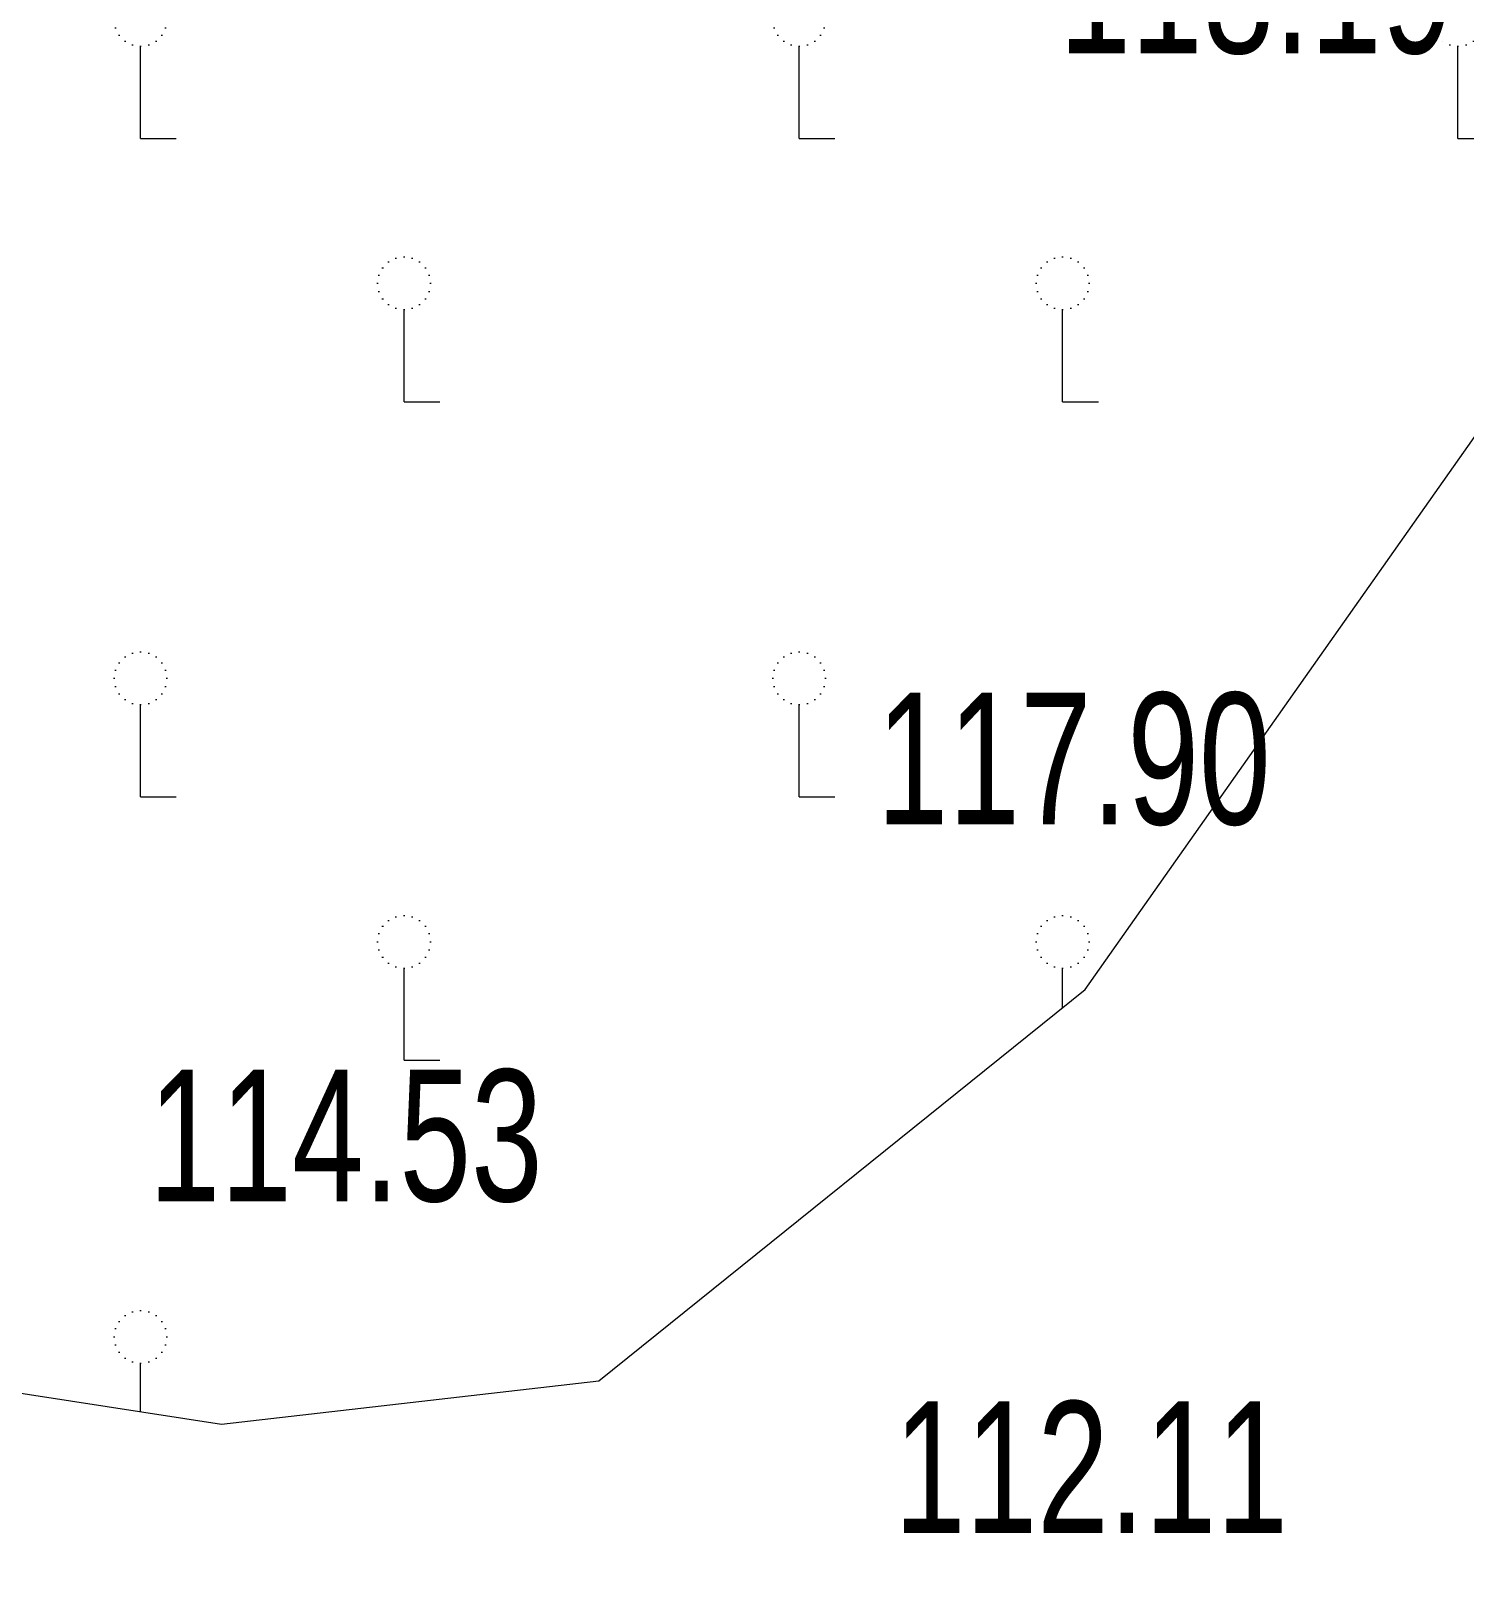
# Model space of a CAD drawing. Header units: metres. Extents: x 431006 to 434411, y 2469261 to 2473208.
# Drawn here: x 432502.69 to 432546.23, y 2471828.14 to 2471875.27 of the extents above; entities that cross this region are included whole.
import ezdxf

# ---------------------------------------------------------------- set-up
doc = ezdxf.new("R2010")
doc.units = ezdxf.units.M
doc.header["$MEASUREMENT"] = 0
for name, color, linetype, lineweight in [('CAO DO', 8, 'Continuous', 18), ('ranh gioi thuc vat-ks', 8, 'RAO_T_VAT', 18), ('thuc vat-ks', 8, 'Continuous', 18)]:
    doc.layers.add(name, color=color, linetype=linetype, lineweight=lineweight)
doc.styles.get("Standard").update_dxf_attribs({"font": 'arial.ttf'})
doc.linetypes.add('RAO_T_VAT', pattern='A,0,[133,ltypeshp.shx,S=0.34,R=0,X=-0.17,Y=0],-2,[133,ltypeshp.shx,S=0.08,R=0,X=0,Y=0],-1.5,[133,ltypeshp.shx,S=0.08,R=0,X=0,Y=0],-1.5,[133,ltypeshp.shx,S=0.08,R=0,X=0,Y=0],-2', length=7)

msp = doc.modelspace()

# ---------------------------------------------------------------- hatches: boundary and pattern name
at = {"layer": 'thuc vat-ks'}
h = msp.add_hatch(dxfattribs=at)
h.set_pattern_fill('217B', color=9, scale=20, style=0, pattern_type=2)
h.set_pattern_definition([(0, (14.8, 7.6), (0, 20), [0, -20]), (0, (14.76, 7.848), (0, 20), [0, -20]), (0, (14.648, 8.07), (0, 20), [0, -20]), (0, (14.47, 8.248), (0, 20), [0, -20]), (0, (14.248, 8.36), (0, 20), [0, -20]), (0, (14, 8.4), (0, 20), [0, -20]), (0, (13.752, 8.36), (0, 20), [0, -20]), (0, (13.53, 8.248), (0, 20), [0, -20]), (0, (13.352, 8.07), (0, 20), [0, -20]), (0, (13.24, 7.848), (0, 20), [0, -20]), (0, (13.2, 7.6), (0, 20), [0, -20]), (0, (13.24, 7.352), (0, 20), [0, -20]), (0, (13.352, 7.13), (0, 20), [0, -20]), (0, (13.53, 6.952), (0, 20), [0, -20]), (0, (13.752, 6.84), (0, 20), [0, -20]), (0, (14, 6.8), (0, 20), [0, -20]), (0, (14.248, 6.84), (0, 20), [0, -20]), (0, (14.47, 6.952), (0, 20), [0, -20]), (0, (14.648, 7.13), (0, 20), [0, -20]), (0, (14.76, 7.352), (0, 20), [0, -20]), (0, (6.76, 15.352), (0, 20), [0, -20]), (0, (6.648, 15.13), (0, 20), [0, -20]), (0, (6.47, 14.952), (0, 20), [0, -20]), (0, (6.248, 14.84), (0, 20), [0, -20]), (0, (6, 14.8), (0, 20), [0, -20]), (0, (5.752, 14.84), (0, 20), [0, -20]), (0, (5.53, 14.952), (0, 20), [0, -20]), (0, (5.352, 15.13), (0, 20), [0, -20]), (0, (5.24, 15.352), (0, 20), [0, -20]), (0, (5.2, 15.6), (0, 20), [0, -20]), (0, (5.24, 15.848), (0, 20), [0, -20]), (0, (5.352, 16.07), (0, 20), [0, -20]), (0, (5.53, 16.248), (0, 20), [0, -20]), (0, (5.752, 16.36), (0, 20), [0, -20]), (0, (6, 16.4), (0, 20), [0, -20]), (0, (6.248, 16.36), (0, 20), [0, -20]), (0, (6.47, 16.248), (0, 20), [0, -20]), (0, (6.648, 16.07), (0, 20), [0, -20]), (0, (6.76, 15.848), (0, 20), [0, -20]), (0, (6.8, 15.6), (0, 20), [0, -20]), (0, (14, 4), (0, 20), [1.086, -18.914]), (0, (6, 12), (0, 20), [1.086, -18.914]), (90, (14, 4), (-20, 1e-15), [2.8, -17.2]), (90, (6, 12), (-20, 1e-15), [2.8, -17.2])])
h.paths.add_polyline_path([(432480.26, 2471917.341), (432469.022, 2471875.687), (432471.225, 2471863.143), (432483.353, 2471839.338), (432495.692, 2471834.936), (432508.473, 2471832.956), (432519.931, 2471834.276), (432534.694, 2471846.16), (432547.254, 2471863.987), (432561.148, 2471864.23), (432603.455, 2471828.137), (432614.253, 2471835.62), (432621.083, 2471846.184), (432618.66, 2471858.948), (432612.931, 2471862.69), (432599.048, 2471861.149), (432594.421, 2471857.188), (432586.048, 2471863.35), (432577.675, 2471873.694), (432600.619, 2471895.558), (432610.314, 2471909.423), (432608.339, 2471929.756), (432597.321, 2471945.382), (432578.592, 2471951.544), (432572.642, 2471958.587), (432569.557, 2471972.012), (432579.71, 2471983.57), (432577.565, 2471993.577), (432569.357, 2472008.898), (432568.383, 2472015.703), (432573.719, 2472026.914), (432570.605, 2472032.789), (432563.685, 2472031.752), (432544.308, 2472022.249), (432528.218, 2472010.326), (432532.882, 2471986.414), (432524.741, 2471981.019), (432536.766, 2471946.977), (432535.286, 2471936.736), (432525.187, 2471932.238), (432517.011, 2471933.049), (432506.246, 2471938.963), (432495.05, 2471936.167), (432488.053, 2471931.329)])

# ---------------------------------------------------------------- linework, layer by layer
at = {"layer": 'ranh gioi thuc vat-ks', "color": 9, "lineweight": 0, "ltscale": 3}
msp.add_lwpolyline([(432469.022, 2471875.687), (432471.225, 2471863.143), (432483.353, 2471839.338), (432495.692, 2471834.936), (432508.473, 2471832.956), (432519.931, 2471834.276), (432534.694, 2471846.16), (432547.254, 2471863.987), (432561.148, 2471864.23), (432603.455, 2471828.137), (432614.253, 2471835.62), (432621.083, 2471846.184), (432618.66, 2471858.948), (432612.931, 2471862.69), (432599.048, 2471861.149), (432594.421, 2471857.188), (432586.048, 2471863.35), (432577.675, 2471873.694), (432600.619, 2471895.558)], dxfattribs=at)

# ---------------------------------------------------------------- texts
at = {"layer": 'CAO DO', "color": 9, "lineweight": 0, "width": 0.7}
for s, p in [('118.19', (432533.912, 2471874.598, 118.194)), ('117.90', (432528.367, 2471851.176, 117.898)), ('114.53', (432506.262, 2471839.731, 114.532)), ('112.11', (432528.893, 2471829.655, 112.113))]:
    msp.add_text(s, height=4, dxfattribs=at).set_placement(p)

doc.saveas('drawing.dxf')
